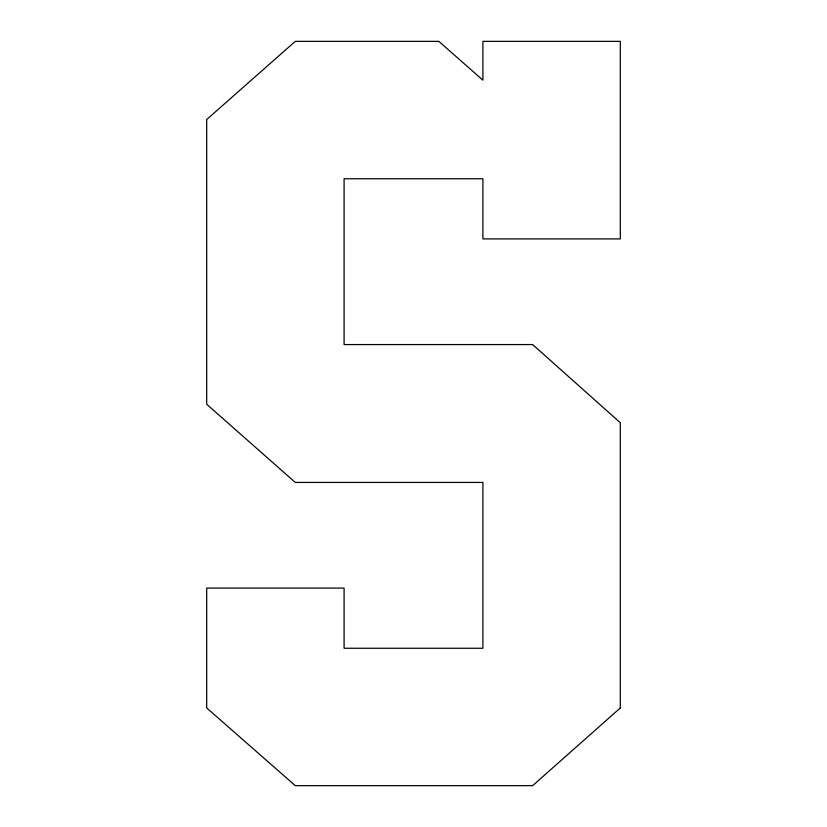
<?xml version="1.0" encoding="UTF-8"?>
<svg xmlns="http://www.w3.org/2000/svg" width="827" height="827" viewBox="0 0 827 827"><rect width="100%" height="100%" fill="white"/><g stroke="black" fill="none" stroke-linecap="round" stroke-linejoin="round"><path stroke-width="1.24" d="M620.302 707.953L532.65 785.65L295.291 785.65L206.698 707.953L206.698 588.09L344.094 588.09L344.094 648.254L482.906 648.254L482.906 482.43L295.291 482.43L206.698 404.258L206.698 119.522L295.291 41.35L438.848 41.35L482.906 80.198L482.906 41.35L620.302 41.35L620.302 238.91L482.906 238.91L482.906 178.746L344.094 178.746L344.094 344.57L532.65 344.57L620.302 422.742L620.302 707.953"/></g></svg>
